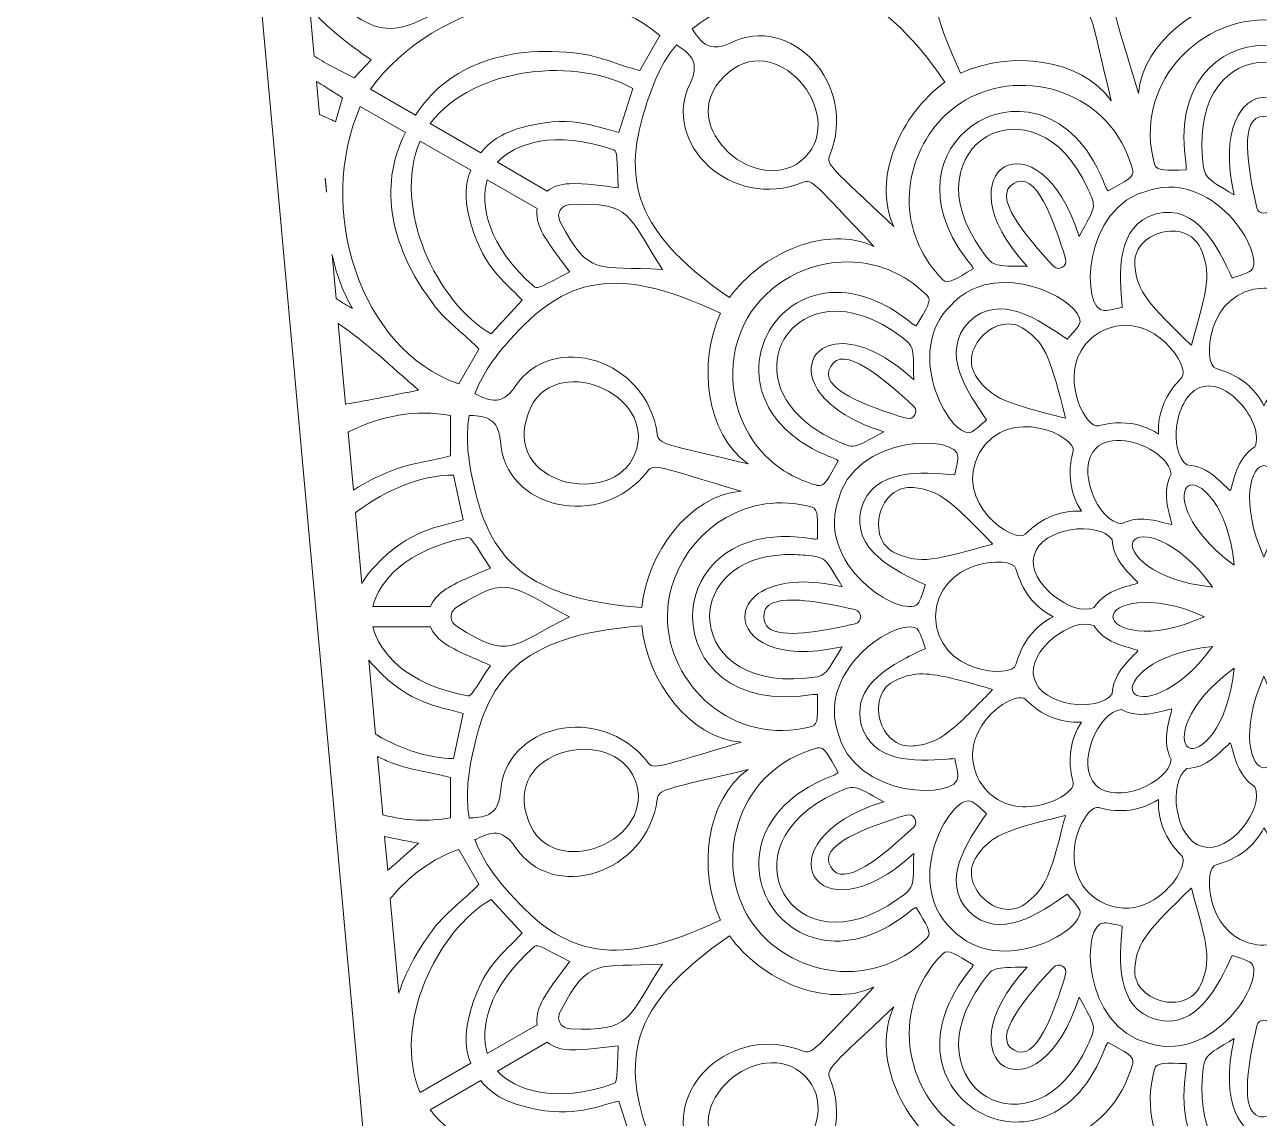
# Model space of a CAD drawing. Extents: x 80 to 1066, y -1043 to 43.
# Drawn here: x 412.4 to 575.4, y -367.2 to -222.8 of the extents above; entities that cross this region are included whole.
import ezdxf

# ---------------------------------------------------------------- set-up
doc = ezdxf.new("R2010")
doc.units = 0
doc.header["$MEASUREMENT"] = 0
doc.layers.add('Layer 1', color=7, linetype='Continuous', lineweight=0)

msp = doc.modelspace()

# ---------------------------------------------------------------- linework, layer by layer
at = {"layer": 'Layer 1'}
for points, knots in [([(705.17, -94), (705.17, -94), (698.6, -55.61), (698.6, -55.61), (698.6, -55.61), (603.03, -55.61), (603.03, -55.61), (596.76, -50.44), (595.14, -44.55), (594.72, -42.06), (594.67, -41.65), (594.62, -41.25), (594.57, -40.84), (594.45, -39.89), (594.33, -38.94), (594.33, -37.98), (594.33, -37.56), (594.35, -37.15), (594.4, -36.74), (594.96, -32.69), (596.22, -28.84), (597.99, -25.14), (599.55, -21.84), (601.16, -18.56), (602.72, -15.26), (608.87, -2.21), (610.1, 11.03), (603.85, 24.41), (600.47, 31.62), (595.06, 36.89), (587.49, 40.08), (587.51, 39.08), (588.17, 38.76), (588.57, 38.31), (598.97, 26.34), (601.59, 12.73), (597.21, -2.38), (595.37, -8.73), (592.07, -14.44), (589.59, -20.49), (586.6, -27.79), (584.9, -35.18), (587.36, -43.03), (589.03, -48.37), (591.85, -52.63), (596.1, -55.61), (596.1, -55.61), (555.87, -55.61), (555.87, -55.61), (555.64, -55.41), (555.38, -55.24), (555.08, -55.15), (554.96, -55.05), (554.87, -54.98), (554.82, -54.93), (546.99, -47.5), (545.43, -38.73), (549.36, -28.79), (550, -27.18), (550.68, -25.57), (551.43, -23.99), (554.03, -18.44), (557.1, -13.07), (558.78, -7.15), (562.74, 6.85), (561.37, 19.99), (551.99, 31.66), (548.91, 35.48), (545.01, 38.26), (539.75, 40.27), (542.69, 36.94), (545.03, 34.03), (546.87, 30.77), (554.23, 17.75), (553.35, 4.53), (547.78, -8.77), (544.98, -15.5), (541.31, -21.86), (539.74, -29.08), (537.41, -39.68), (540.88, -49.57), (549, -55.61), (549, -55.61), (447.38, -55.61), (447.38, -55.61), (447.38, -55.61), (440.15, -94), (440.15, -94), (440.15, -94), (412.4, -94), (412.4, -94), (412.4, -94), (412.4, -153.55), (412.4, -153.55), (412.4, -153.55), (437.6, -153.55), (437.6, -153.55), (437.6, -153.55), (450.18, -292.7), (450.18, -292.7), (450.18, -292.7), (456.36, -361.14), (456.36, -361.14), (456.36, -361.14), (456.37, -361.14), (456.37, -361.14), (456.37, -361.14), (467.2, -480.93), (467.2, -480.93), (467.2, -480.93), (676.93, -480.93), (676.93, -480.93), (676.93, -480.93), (687.99, -361.14), (687.99, -361.14), (687.99, -361.14), (697.17, -261.88), (697.17, -261.88), (697.17, -261.88), (699.28, -239.09), (699.28, -239.09), (699.28, -239.09), (707.17, -153.55), (707.17, -153.55), (707.17, -153.55), (733.47, -153.55), (733.47, -153.55), (733.47, -153.55), (733.47, -94), (733.47, -94), (733.47, -94), (705.17, -94), (705.17, -94)], [0, 0, 0, 0, 1, 1, 1, 2, 2, 2, 3, 3, 3, 4, 4, 4, 5, 5, 5, 6, 6, 6, 7, 7, 7, 8, 8, 8, 9, 9, 9, 10, 10, 10, 11, 11, 11, 12, 12, 12, 13, 13, 13, 14, 14, 14, 15, 15, 15, 16, 16, 16, 17, 17, 17, 18, 18, 18, 19, 19, 19, 20, 20, 20, 21, 21, 21, 22, 22, 22, 23, 23, 23, 24, 24, 24, 25, 25, 25, 26, 26, 26, 27, 27, 27, 28, 28, 28, 29, 29, 29, 30, 30, 30, 31, 31, 31, 32, 32, 32, 33, 33, 33, 34, 34, 34, 35, 35, 35, 36, 36, 36, 37, 37, 37, 38, 38, 38, 39, 39, 39, 40, 40, 40, 41, 41, 41, 42, 42, 42, 43, 43, 43, 44, 44, 44, 44]), ([(540.25, -200.74), (542.3, -198.99), (544.31, -197.65), (546.6, -196.81), (546.61, -196.89), (546.64, -196.96), (546.67, -197.02), (547.08, -197.84), (547.51, -198.73), (547.44, -199.65), (547.4, -200.06), (547.24, -200.43), (547.03, -200.77), (546.69, -201.3), (546.21, -201.73), (545.69, -202.09), (538.21, -206.99), (541.94, -219.48), (551.92, -220.9), (553.3, -221.09), (553.19, -221.74), (555.86, -232.9), (551.85, -227.23), (542.56, -226.25), (535.97, -229.23), (528.82, -214.29), (532.02, -207.81), (540.25, -200.74)], [0, 0, 0, 0, 1, 1, 1, 2, 2, 2, 3, 3, 3, 4, 4, 4, 5, 5, 5, 6, 6, 6, 7, 7, 7, 8, 8, 8, 9, 9, 9, 9]), ([(574.82, -218.82), (567.63, -219.53), (560.07, -225.04), (559.44, -231.94), (556.17, -220.95), (555.76, -220.43), (556.85, -219.57), (564.78, -213.36), (561.77, -200.68), (552.84, -200.16), (552.21, -200.13), (551.58, -199.99), (551.02, -199.7), (550.66, -199.51), (550.35, -199.28), (550.11, -198.93), (549.58, -198.17), (549.51, -197.19), (549.46, -196.28), (549.45, -196.21), (549.44, -196.13), (549.42, -196.06), (551.81, -195.64), (554.23, -195.79), (556.87, -196.29), (567.54, -198.29), (573.55, -202.3), (574.82, -218.82)], [0, 0, 0, 0, 1, 1, 1, 2, 2, 2, 3, 3, 3, 4, 4, 4, 5, 5, 5, 6, 6, 6, 7, 7, 7, 8, 8, 8, 9, 9, 9, 9]), ([(449.51, -214.76), (449.51, -214.76), (449.43, -213.86), (449.43, -213.86), (449.48, -213.87), (449.53, -213.89), (449.58, -213.9), (463.99, -217.09), (466.72, -209.18), (480.62, -217.08), (463.89, -217.37), (462.88, -232.27), (449.68, -215), (449.62, -214.92), (449.57, -214.84), (449.51, -214.76)], [0, 0, 0, 0, 1, 1, 1, 2, 2, 2, 3, 3, 3, 4, 4, 4, 5, 5, 5, 5]), ([(496.26, -224.28), (496.26, -224.28), (493.61, -228.88), (493.61, -228.88), (493.15, -228.76), (492.77, -228.67), (492.38, -228.55), (490.25, -227.92), (488.12, -227), (485.89, -226.69), (475.03, -225.22), (467.71, -228.94), (464, -234.78), (464, -234.78), (458.04, -231.34), (458.04, -231.34), (466.68, -219.53), (485.68, -215.17), (496.26, -224.28)], [0, 0, 0, 0, 1, 1, 1, 2, 2, 2, 3, 3, 3, 4, 4, 4, 5, 5, 5, 6, 6, 6, 6]), ([(507.09, -219.89), (517.32, -216.29), (524.54, -216.76), (533.9, -230.43), (528.02, -234.65), (524.23, -243.18), (527.14, -249.48), (518.81, -241.6), (518.19, -241.36), (518.7, -240.07), (522.48, -230.72), (513.52, -221.24), (505.53, -225.26), (504.97, -225.55), (504.36, -225.74), (503.72, -225.77), (503.32, -225.79), (502.92, -225.74), (502.55, -225.56), (501.71, -225.16), (501.16, -224.35), (500.66, -223.59), (500.62, -223.53), (500.57, -223.47), (500.51, -223.42), (502.38, -221.86), (504.55, -220.78), (507.09, -219.89)], [0, 0, 0, 0, 1, 1, 1, 2, 2, 2, 3, 3, 3, 4, 4, 4, 5, 5, 5, 6, 6, 6, 7, 7, 7, 8, 8, 8, 9, 9, 9, 9]), ([(450.61, -226.98), (450.61, -226.98), (450.04, -220.69), (450.04, -220.69), (450.1, -220.76), (450.16, -220.82), (450.22, -220.88), (452.33, -223.15), (454.93, -225.32), (458.15, -227.48), (458.15, -227.48), (455.89, -229.87), (455.89, -229.87), (454.01, -228.93), (452.3, -228.01), (450.78, -227.08), (450.72, -227.04), (450.67, -227.01), (450.61, -226.98)], [0, 0, 0, 0, 1, 1, 1, 2, 2, 2, 3, 3, 3, 4, 4, 4, 5, 5, 5, 6, 6, 6, 6]), ([(515.4, -240.37), (509.59, -246.15), (497.89, -236.34), (504.73, -229.7), (511.37, -222.85), (521.18, -234.56), (515.4, -240.37)], [0, 0, 0, 0, 1, 1, 1, 2, 2, 2, 2]), ([(590.5, -241.26), (590.24, -242.23), (588.93, -242.04), (586.3, -242.01), (586.29, -241.98), (586.29, -241.93), (586.29, -241.9), (586.28, -241.68), (586.28, -241.52), (586.3, -241.38), (588.07, -230.83), (582.05, -225.55), (576.02, -225.55), (570, -225.55), (563.98, -230.83), (565.75, -241.38), (565.77, -241.52), (565.76, -241.68), (565.75, -241.9), (565.75, -241.9), (565.75, -242.01), (565.75, -242.01), (563.11, -242.04), (561.8, -242.23), (561.55, -241.26), (558.76, -230.81), (567.2, -222.2), (576.02, -222.22), (584.84, -222.2), (593.29, -230.81), (590.5, -241.26)], [0, 0, 0, 0, 1, 1, 1, 2, 2, 2, 3, 3, 3, 4, 4, 4, 5, 5, 5, 6, 6, 6, 7, 7, 7, 8, 8, 8, 9, 9, 9, 10, 10, 10, 10]), ([(500.6, -227.52), (500.78, -227.89), (500.82, -228.29), (500.8, -228.7), (500.78, -229.32), (500.58, -229.94), (500.3, -230.5), (496.27, -238.49), (505.75, -247.45), (515.1, -243.67), (516.38, -243.15), (516.62, -243.77), (524.52, -252.11), (518.22, -249.2), (509.67, -252.99), (505.46, -258.87), (491.8, -249.51), (491.32, -242.29), (494.92, -232.05), (495.81, -229.52), (496.89, -227.35), (498.46, -225.48), (498.51, -225.54), (498.56, -225.58), (498.62, -225.63), (499.38, -226.12), (500.19, -226.68), (500.6, -227.52)], [0, 0, 0, 0, 1, 1, 1, 2, 2, 2, 3, 3, 3, 4, 4, 4, 5, 5, 5, 6, 6, 6, 7, 7, 7, 8, 8, 8, 9, 9, 9, 9]), ([(490.86, -237.06), (487.41, -236.25), (484.26, -234.59), (477.72, -236.52), (475.43, -237.2), (473.75, -238.26), (472.62, -239.76), (472.62, -239.76), (465.94, -235.9), (465.94, -235.9), (471.72, -228.2), (485.55, -227.15), (492.69, -231.28), (492.69, -231.28), (490.86, -237.06), (490.86, -237.06)], [0, 0, 0, 0, 1, 1, 1, 2, 2, 2, 3, 3, 3, 4, 4, 4, 5, 5, 5, 5]), ([(576.02, -232.44), (573.07, -232.44), (570.12, -236.73), (572.07, -245.3), (568.08, -242.93), (568.17, -243.12), (567.92, -240.44), (567.07, -232.01), (571.54, -227.8), (576.02, -227.8), (580.5, -227.8), (584.97, -232.01), (584.13, -240.44), (583.87, -243.12), (583.97, -242.93), (579.98, -245.3), (581.93, -236.73), (578.97, -232.44), (576.02, -232.44)], [0, 0, 0, 0, 1, 1, 1, 2, 2, 2, 3, 3, 3, 4, 4, 4, 5, 5, 5, 6, 6, 6, 6]), ([(536.64, -232.78), (544.27, -228.35), (555.88, -231.57), (558.69, -242.03), (558.96, -242.99), (557.73, -243.48), (555.43, -244.78), (555.41, -244.75), (555.38, -244.72), (555.37, -244.68), (555.25, -244.5), (555.17, -244.36), (555.11, -244.23), (551.37, -234.21), (543.52, -232.65), (538.3, -235.65), (533.56, -238.4), (530.99, -244.92), (535.7, -252.3), (536.17, -253.03), (536.71, -253.76), (537.32, -254.51), (537.41, -254.61), (537.48, -254.75), (537.59, -254.95), (537.6, -254.98), (537.63, -255.02), (537.64, -255.05), (535.36, -256.39), (534.33, -257.21), (533.62, -256.5), (532.25, -255.12), (531.22, -253.62), (530.5, -252.05), (527.2, -244.88), (530.37, -236.38), (536.64, -232.78)], [0, 0, 0, 0, 1, 1, 1, 2, 2, 2, 3, 3, 3, 4, 4, 4, 5, 5, 5, 6, 6, 6, 7, 7, 7, 8, 8, 8, 9, 9, 9, 10, 10, 10, 11, 11, 11, 12, 12, 12, 12]), ([(451.3, -234.68), (451.3, -234.68), (450.92, -230.35), (450.92, -230.35), (450.98, -230.39), (451.03, -230.42), (451.08, -230.45), (452.14, -231.08), (453.23, -231.76), (454.37, -232.51), (454.37, -232.51), (453.43, -235.66), (453.43, -235.66), (452.76, -235.34), (452.11, -235.03), (451.47, -234.75), (451.41, -234.73), (451.36, -234.7), (451.3, -234.68)], [0, 0, 0, 0, 1, 1, 1, 2, 2, 2, 3, 3, 3, 4, 4, 4, 5, 5, 5, 6, 6, 6, 6]), ([(462.67, -237.09), (459.46, -243.21), (459.91, -251.42), (466.61, -260.08), (467.99, -261.86), (469.86, -263.24), (471.47, -264.78), (471.76, -265.06), (472.04, -265.34), (472.37, -265.67), (472.37, -265.67), (469.71, -270.27), (469.71, -270.27), (456.53, -265.67), (450.8, -247.02), (456.71, -233.64), (456.71, -233.64), (462.67, -237.09), (462.67, -237.09)], [0, 0, 0, 0, 1, 1, 1, 2, 2, 2, 3, 3, 3, 4, 4, 4, 5, 5, 5, 6, 6, 6, 6]), ([(551.6, -250.78), (549, -242.39), (544.31, -240.15), (541.75, -241.62), (539.19, -243.1), (538.78, -248.29), (544.75, -254.74), (544.41, -254.74), (544.1, -254.73), (543.81, -254.73), (542.09, -254.71), (541.18, -254.69), (540.56, -254.47), (539.93, -254.24), (539.59, -253.81), (538.98, -252.98), (538.98, -252.98), (538.98, -252.97), (538.98, -252.97), (538.9, -252.86), (538.82, -252.73), (538.72, -252.6), (533.78, -245.73), (535.55, -239.85), (539.43, -237.6), (543.31, -235.37), (549.29, -236.78), (552.77, -244.5), (553.88, -246.94), (553.87, -246.75), (551.6, -250.78)], [0, 0, 0, 0, 1, 1, 1, 2, 2, 2, 3, 3, 3, 4, 4, 4, 5, 5, 5, 6, 6, 6, 7, 7, 7, 8, 8, 8, 9, 9, 9, 10, 10, 10, 10]), ([(576.02, -247.74), (575.61, -247.74), (575.2, -247.5), (575.09, -247), (573.88, -241.8), (572.62, -234.77), (576.02, -234.97), (579.43, -234.77), (578.17, -241.8), (576.96, -247), (576.84, -247.5), (576.43, -247.74), (576.02, -247.74)], [0, 0, 0, 0, 1, 1, 1, 2, 2, 2, 3, 3, 3, 4, 4, 4, 4]), ([(474.8, -241.01), (477.13, -238.55), (482.34, -236.62), (490.2, -239.37), (490.61, -239.54), (490.6, -240.44), (490.77, -244.37), (488.65, -244.14), (486.48, -243.75), (484.34, -243.83), (483.11, -243.88), (482.11, -244.24), (481.38, -244.81), (481.38, -244.81), (474.8, -241.01), (474.8, -241.01)], [0, 0, 0, 0, 1, 1, 1, 2, 2, 2, 3, 3, 3, 4, 4, 4, 5, 5, 5, 5]), ([(471.29, -242.06), (470.56, -243.79), (470.47, -245.78), (471.04, -248.09), (472.63, -254.72), (475.64, -256.63), (478.07, -259.2), (478.07, -259.2), (473.99, -263.67), (473.99, -263.67), (466.84, -259.56), (460.83, -247.06), (464.6, -238.2), (464.6, -238.2), (471.29, -242.06), (471.29, -242.06)], [0, 0, 0, 0, 1, 1, 1, 2, 2, 2, 3, 3, 3, 4, 4, 4, 5, 5, 5, 5]), ([(549.4, -254.87), (549.05, -255.09), (548.56, -255.07), (548.22, -254.7), (544.57, -250.8), (539.96, -245.34), (543.01, -243.81), (545.86, -241.93), (548.28, -248.66), (549.83, -253.77), (549.98, -254.25), (549.75, -254.67), (549.4, -254.87)], [0, 0, 0, 0, 1, 1, 1, 2, 2, 2, 3, 3, 3, 4, 4, 4, 4]), ([(574.1, -255.44), (573.41, -255.79), (572.63, -256.01), (571.82, -256.28), (569.95, -252.29), (567.2, -246.44), (561.77, -247.81), (556.39, -249.34), (556.93, -255.78), (557.3, -260.17), (556.47, -260.34), (555.68, -260.54), (554.9, -260.58), (551.94, -260.73), (551.76, -246.84), (560.93, -244.67), (569.96, -241.96), (576.75, -254.09), (574.1, -255.44)], [0, 0, 0, 0, 1, 1, 1, 2, 2, 2, 3, 3, 3, 4, 4, 4, 5, 5, 5, 6, 6, 6, 6]), ([(452.07, -243.1), (452.15, -243.69), (452.2, -244.31), (452.24, -244.95), (452.24, -244.95), (452.07, -243.1), (452.07, -243.1)], [0, 0, 0, 0, 1, 1, 1, 2, 2, 2, 2]), ([(480.05, -247.12), (479.92, -248.04), (480.11, -249.08), (480.68, -250.17), (481.67, -252.07), (483.1, -253.74), (484.36, -255.48), (480.86, -257.28), (480.1, -257.74), (479.75, -257.48), (473.43, -252.05), (472.5, -246.56), (473.46, -243.31), (473.46, -243.31), (480.05, -247.12), (480.05, -247.12)], [0, 0, 0, 0, 1, 1, 1, 2, 2, 2, 3, 3, 3, 4, 4, 4, 5, 5, 5, 5]), ([(496.61, -255.14), (487.99, -254.66), (486.92, -256.2), (483.11, -248.86), (482.82, -248.3), (482.84, -247.75), (483.08, -247.33), (483.33, -246.91), (483.79, -246.62), (484.41, -246.59), (492.68, -246.23), (491.88, -247.92), (496.61, -255.14)], [0, 0, 0, 0, 1, 1, 1, 2, 2, 2, 3, 3, 3, 4, 4, 4, 4]), ([(562.44, -250.29), (564.52, -249.73), (566.7, -250.32), (567.63, -252.34), (569.12, -255.58), (568.57, -257.63), (566.43, -265.16), (566.43, -265.15), (566.42, -265.15), (566.42, -265.14), (566.41, -265.15), (566.41, -265.16), (566.41, -265.16), (560.8, -259.71), (559.29, -258.21), (558.96, -254.66), (558.77, -252.45), (560.35, -250.85), (562.44, -250.29)], [0, 0, 0, 0, 1, 1, 1, 2, 2, 2, 3, 3, 3, 4, 4, 4, 5, 5, 5, 6, 6, 6, 6]), ([(453.5, -258.97), (453.5, -258.97), (452.98, -253.17), (452.98, -253.17), (453.06, -253.54), (453.14, -253.91), (453.24, -254.29), (453.71, -256.17), (454.47, -258.17), (455.66, -260.31), (454.94, -259.9), (454.28, -259.49), (453.67, -259.08), (453.61, -259.04), (453.56, -259.01), (453.5, -258.97)], [0, 0, 0, 0, 1, 1, 1, 2, 2, 2, 3, 3, 3, 4, 4, 4, 5, 5, 5, 5]), ([(477.11, -270.65), (476.77, -271.19), (476.33, -271.66), (475.8, -272), (475.46, -272.21), (475.09, -272.37), (474.68, -272.4), (473.75, -272.48), (472.86, -272.05), (472.06, -271.65), (471.99, -271.61), (471.92, -271.59), (471.85, -271.57), (472.69, -269.28), (474.02, -267.27), (475.77, -265.22), (482.84, -256.99), (489.33, -253.79), (504.26, -260.94), (501.28, -267.53), (502.27, -276.83), (507.93, -280.83), (496.78, -278.16), (496.12, -278.26), (495.92, -276.89), (494.51, -266.91), (482.02, -263.18), (477.11, -270.65)], [0, 0, 0, 0, 1, 1, 1, 2, 2, 2, 3, 3, 3, 4, 4, 4, 5, 5, 5, 6, 6, 6, 7, 7, 7, 8, 8, 8, 9, 9, 9, 9]), ([(507.8, -261.61), (510.46, -256.99), (515.77, -254.06), (521.25, -254.15), (524.31, -254.2), (527.42, -255.2), (530.16, -257.36), (530.63, -257.74), (531.08, -258.15), (531.54, -258.59), (532.24, -259.3), (531.43, -260.34), (530.08, -262.61), (530.05, -262.59), (530.02, -262.57), (529.98, -262.56), (529.78, -262.45), (529.64, -262.37), (529.53, -262.29), (527.95, -260.98), (526.39, -260.02), (524.88, -259.36), (520.5, -257.43), (516.57, -258.02), (513.74, -259.96), (512.48, -260.83), (511.44, -261.96), (510.69, -263.27), (509.76, -264.88), (509.26, -266.73), (509.32, -268.65), (509.37, -270.46), (509.92, -272.33), (511.06, -274.07), (512.2, -275.82), (513.93, -277.44), (516.35, -278.77), (517.23, -279.25), (518.2, -279.69), (519.26, -280.09), (519.39, -280.13), (519.52, -280.22), (519.71, -280.34), (519.75, -280.36), (519.78, -280.37), (519.81, -280.4), (518.52, -282.7), (518.03, -283.92), (517.05, -283.66), (517.03, -283.65), (517, -283.65), (516.97, -283.64), (513.27, -282.62), (510.49, -280.51), (508.63, -277.85), (508.63, -277.85), (508.63, -277.85), (508.63, -277.85), (505.28, -273.05), (504.96, -266.51), (507.8, -261.61)], [0, 0, 0, 0, 1, 1, 1, 2, 2, 2, 3, 3, 3, 4, 4, 4, 5, 5, 5, 6, 6, 6, 7, 7, 7, 8, 8, 8, 9, 9, 9, 10, 10, 10, 11, 11, 11, 12, 12, 12, 13, 13, 13, 14, 14, 14, 15, 15, 15, 16, 16, 16, 17, 17, 17, 18, 18, 18, 19, 19, 19, 20, 20, 20, 20]), ([(551.58, -262.5), (551.18, -263.13), (550.64, -263.68), (550.09, -264.29), (550.07, -264.32), (550.05, -264.35), (550.03, -264.37), (546.42, -261.85), (541.11, -258.16), (537.09, -262.06), (533.19, -266.08), (536.88, -271.38), (539.39, -275), (538.76, -275.56), (538.18, -276.13), (537.53, -276.55), (535.04, -278.17), (527.94, -266.22), (534.79, -259.76), (535.72, -258.77), (536.76, -258.07), (537.87, -257.61), (544.41, -254.85), (552.97, -260.37), (551.58, -262.5)], [0, 0, 0, 0, 1, 1, 1, 2, 2, 2, 3, 3, 3, 4, 4, 4, 5, 5, 5, 6, 6, 6, 7, 7, 7, 8, 8, 8, 8]), ([(582.35, -268.24), (579.39, -269.04), (577.31, -270.65), (576.02, -273.14), (575.49, -272.11), (574.82, -271.23), (574, -270.49), (572.92, -269.52), (571.58, -268.79), (569.98, -268.33), (569.89, -268.3), (569.79, -268.27), (569.7, -268.24), (567.8, -267.73), (568.47, -257.78), (576.02, -257.63), (576.17, -257.63), (576.33, -257.64), (576.48, -257.65), (578.66, -257.82), (580.23, -258.82), (581.3, -260.15), (583.74, -263.18), (583.65, -267.89), (582.35, -268.24)], [0, 0, 0, 0, 1, 1, 1, 2, 2, 2, 3, 3, 3, 4, 4, 4, 5, 5, 5, 6, 6, 6, 7, 7, 7, 8, 8, 8, 8]), ([(519.41, -265.01), (518.12, -265.21), (517.16, -265.83), (516.65, -266.72), (516, -267.84), (516.08, -269.4), (517.09, -271), (518.36, -273.01), (521.13, -275.12), (525.81, -276.57), (521.77, -278.85), (521.98, -278.85), (519.52, -277.74), (518.33, -277.2), (517.27, -276.59), (516.37, -275.95), (511.46, -272.44), (510.75, -267.67), (512.64, -264.4), (514.29, -261.53), (517.95, -259.81), (522.54, -261.12), (524.14, -261.58), (525.85, -262.41), (527.64, -263.69), (529.83, -265.26), (529.72, -265.08), (529.77, -269.72), (525.55, -265.81), (521.87, -264.64), (519.41, -265.01)], [0, 0, 0, 0, 1, 1, 1, 2, 2, 2, 3, 3, 3, 4, 4, 4, 5, 5, 5, 6, 6, 6, 7, 7, 7, 8, 8, 8, 9, 9, 9, 10, 10, 10, 10]), ([(565.13, -269.46), (564.11, -270.49), (563.35, -271.57), (562.85, -272.71), (562.85, -272.71), (562.85, -272.71), (562.85, -272.72), (562.28, -274.01), (562.03, -275.39), (562.1, -276.88), (561.38, -276.42), (560.64, -276.07), (559.88, -275.82), (558.12, -275.26), (556.23, -275.25), (554.17, -275.8), (552.6, -276.2), (549.34, -270.19), (551.87, -265.88), (552.41, -264.96), (553.21, -264.12), (554.34, -263.44), (554.69, -263.24), (555.03, -263.09), (555.38, -262.96), (561.53, -260.65), (566.44, -268.14), (565.13, -269.46)], [0, 0, 0, 0, 1, 1, 1, 2, 2, 2, 3, 3, 3, 4, 4, 4, 5, 5, 5, 6, 6, 6, 7, 7, 7, 8, 8, 8, 9, 9, 9, 9]), ([(454.77, -272.93), (454.77, -272.93), (453.8, -262.29), (453.8, -262.29), (453.86, -262.32), (453.91, -262.36), (453.97, -262.4), (457.34, -264.7), (460.69, -267.87), (464.41, -271.09), (461.07, -271.72), (457.9, -272.43), (454.92, -272.91), (454.87, -272.92), (454.82, -272.93), (454.77, -272.93)], [0, 0, 0, 0, 1, 1, 1, 2, 2, 2, 3, 3, 3, 4, 4, 4, 5, 5, 5, 5]), ([(549.78, -274.77), (542.2, -272.85), (540.14, -272.3), (538.09, -269.4), (536.81, -267.59), (537.38, -265.4), (538.9, -263.87), (540.43, -262.35), (542.61, -261.77), (544.43, -263.06), (547.34, -265.11), (547.88, -267.16), (549.8, -274.75), (549.8, -274.75), (549.78, -274.75), (549.78, -274.75), (549.78, -274.75), (549.78, -274.76), (549.78, -274.77)], [0, 0, 0, 0, 1, 1, 1, 2, 2, 2, 3, 3, 3, 4, 4, 4, 5, 5, 5, 6, 6, 6, 6]), ([(493.21, -278.8), (491.07, -286.71), (476.03, -284.07), (478.64, -274.9), (480.97, -265.65), (495.31, -270.88), (493.21, -278.8)], [0, 0, 0, 0, 1, 1, 1, 2, 2, 2, 2]), ([(529.91, -274.36), (529.7, -274.72), (529.29, -274.95), (528.8, -274.8), (523.69, -273.25), (516.97, -270.83), (518.84, -267.98), (520.38, -264.93), (525.83, -269.54), (529.73, -273.19), (530.1, -273.53), (530.11, -274.01), (529.91, -274.36)], [0, 0, 0, 0, 1, 1, 1, 2, 2, 2, 3, 3, 3, 4, 4, 4, 4]), ([(571.6, -284.32), (571.57, -284.3), (571.56, -284.28), (571.54, -284.27), (571.54, -284.29), (571.52, -284.31), (571.52, -284.33), (570.86, -283.73), (570.22, -283.05), (569.49, -282.46), (568.5, -281.66), (567.37, -281.02), (565.85, -280.96), (564.62, -280.09), (564.19, -277.85), (564.51, -275.67), (564.85, -273.37), (566, -271.13), (567.89, -270.64), (568.24, -270.55), (568.59, -270.52), (568.95, -270.54), (570.32, -270.63), (571.73, -271.52), (572.84, -272.74), (574.5, -274.54), (575.52, -277.03), (574.82, -278.56), (572.6, -279.97), (572.23, -282.27), (571.6, -284.32)], [0, 0, 0, 0, 1, 1, 1, 2, 2, 2, 3, 3, 3, 4, 4, 4, 5, 5, 5, 6, 6, 6, 7, 7, 7, 8, 8, 8, 9, 9, 9, 10, 10, 10, 10]), ([(455.79, -284.27), (455.79, -284.27), (455.1, -276.64), (455.1, -276.64), (455.15, -276.61), (455.2, -276.58), (455.25, -276.55), (459.44, -274.46), (464.05, -273.58), (468.6, -274.44), (468.6, -274.44), (468.6, -279.75), (468.6, -279.75), (468.14, -279.88), (467.76, -279.98), (467.37, -280.07), (465.21, -280.6), (462.89, -280.86), (460.81, -281.72), (459.02, -282.46), (457.39, -283.28), (455.93, -284.18), (455.88, -284.21), (455.84, -284.24), (455.79, -284.27)], [0, 0, 0, 0, 1, 1, 1, 2, 2, 2, 3, 3, 3, 4, 4, 4, 5, 5, 5, 6, 6, 6, 7, 7, 7, 8, 8, 8, 8]), ([(550.82, -279.14), (550.04, -282.1), (550.4, -284.7), (551.91, -287.07), (549.1, -286.95), (546.67, -287.94), (544.5, -290.09), (543.1, -291.48), (534.83, -285.93), (538.47, -279.31), (542.38, -272.85), (551.32, -277.23), (550.82, -279.14)], [0, 0, 0, 0, 1, 1, 1, 2, 2, 2, 3, 3, 3, 4, 4, 4, 4]), ([(471.09, -274.39), (471.17, -274.4), (471.24, -274.42), (471.31, -274.42), (472.21, -274.47), (473.2, -274.55), (473.96, -275.08), (474.31, -275.31), (474.54, -275.63), (474.73, -275.99), (475.02, -276.55), (475.16, -277.18), (475.2, -277.81), (475.71, -286.73), (488.39, -289.76), (494.61, -281.81), (495.45, -280.72), (495.98, -281.14), (506.97, -284.41), (500.07, -285.05), (494.56, -292.6), (493.86, -299.79), (477.34, -298.52), (473.32, -292.51), (471.32, -281.84), (470.82, -279.2), (470.68, -276.78), (471.09, -274.39)], [0, 0, 0, 0, 1, 1, 1, 2, 2, 2, 3, 3, 3, 4, 4, 4, 5, 5, 5, 6, 6, 6, 7, 7, 7, 8, 8, 8, 9, 9, 9, 9]), ([(519.69, -285.9), (521.87, -276.73), (535.76, -276.91), (535.61, -279.88), (535.57, -280.65), (535.37, -281.43), (535.2, -282.27), (530.81, -281.89), (524.37, -281.35), (522.85, -286.74), (521.47, -292.17), (527.32, -294.92), (531.31, -296.8), (531.04, -297.6), (530.82, -298.38), (530.47, -299.08), (529.12, -301.72), (517, -294.93), (519.69, -285.9)], [0, 0, 0, 0, 1, 1, 1, 2, 2, 2, 3, 3, 3, 4, 4, 4, 5, 5, 5, 6, 6, 6, 6]), ([(563.8, -288.82), (561.7, -288.35), (559.53, -287.52), (557.2, -288.73), (554.1, -288.45), (551.1, -281.43), (553.81, -278.77), (555.64, -276.91), (559.57, -277.76), (561.91, -279.5), (562.95, -280.26), (563.67, -281.21), (563.76, -282.16), (563.64, -282.4), (563.53, -282.63), (563.45, -282.86), (562.71, -284.94), (563.42, -286.89), (563.85, -288.76), (563.83, -288.76), (563.8, -288.76), (563.78, -288.75), (563.78, -288.77), (563.79, -288.79), (563.8, -288.82)], [0, 0, 0, 0, 1, 1, 1, 2, 2, 2, 3, 3, 3, 4, 4, 4, 5, 5, 5, 6, 6, 6, 7, 7, 7, 8, 8, 8, 8]), ([(576.02, -293.14), (572.71, -285.76), (574.4, -281.04), (576.02, -281.05), (577.64, -281.04), (579.34, -285.76), (576.02, -293.14)], [0, 0, 0, 0, 1, 1, 1, 2, 2, 2, 2]), ([(456.91, -296.61), (456.91, -296.61), (456.06, -287.27), (456.06, -287.27), (456.11, -287.24), (456.15, -287.19), (456.2, -287.16), (460.18, -284.14), (464.97, -282.28), (469, -282.29), (469, -282.29), (470.3, -288.2), (470.3, -288.2), (466.91, -289.22), (463.35, -289.36), (458.65, -294.31), (458, -294.99), (457.46, -295.69), (457.04, -296.38), (456.99, -296.46), (456.95, -296.54), (456.91, -296.61)], [0, 0, 0, 0, 1, 1, 1, 2, 2, 2, 3, 3, 3, 4, 4, 4, 5, 5, 5, 6, 6, 6, 7, 7, 7, 7]), ([(568.5, -291.02), (565.24, -287.45), (564.96, -284.35), (566.05, -283.72), (566.72, -283.33), (567.92, -283.86), (569.1, -285.37), (570.41, -287.05), (571.67, -289.95), (572.09, -294.19), (570.62, -293.13), (569.43, -292.06), (568.5, -291.02)], [0, 0, 0, 0, 1, 1, 1, 2, 2, 2, 3, 3, 3, 4, 4, 4, 4]), ([(540.19, -291.38), (540.18, -291.38), (540.18, -291.39), (540.17, -291.39), (540.18, -291.39), (540.18, -291.39), (540.19, -291.4), (532.66, -293.53), (530.61, -294.09), (527.37, -292.6), (525.36, -291.66), (524.77, -289.49), (525.32, -287.41), (525.88, -285.33), (527.48, -283.73), (529.7, -283.94), (533.24, -284.26), (534.74, -285.77), (540.19, -291.38)], [0, 0, 0, 0, 1, 1, 1, 2, 2, 2, 3, 3, 3, 4, 4, 4, 5, 5, 5, 6, 6, 6, 6]), ([(510.22, -286.11), (512.13, -285.84), (514.17, -285.95), (516.3, -286.52), (517.26, -286.77), (517.07, -288.08), (517.05, -290.72), (517, -290.72), (516.97, -290.72), (516.93, -290.73), (516.71, -290.74), (516.55, -290.74), (516.41, -290.71), (514.72, -290.43), (513.16, -290.35), (511.74, -290.43), (504.3, -290.88), (500.58, -295.94), (500.58, -300.99), (500.58, -307.01), (505.86, -313.04), (516.41, -311.27), (516.55, -311.24), (516.71, -311.25), (516.93, -311.26), (516.97, -311.26), (517, -311.26), (517.05, -311.26), (517.07, -313.9), (517.26, -315.21), (516.3, -315.47), (505.84, -318.26), (497.24, -309.81), (497.25, -300.99), (497.24, -293.96), (502.71, -287.17), (510.22, -286.11)], [0, 0, 0, 0, 1, 1, 1, 2, 2, 2, 3, 3, 3, 4, 4, 4, 5, 5, 5, 6, 6, 6, 7, 7, 7, 8, 8, 8, 9, 9, 9, 10, 10, 10, 11, 11, 11, 12, 12, 12, 12]), ([(559.35, -296.56), (557.3, -297.2), (555, -297.57), (553.58, -299.78), (550.77, -301.09), (544.65, -296.51), (545.67, -292.86), (546.61, -289.19), (554.2, -288.28), (555.98, -290.82), (556.1, -293.45), (557.91, -294.91), (559.36, -296.49), (559.34, -296.5), (559.32, -296.5), (559.3, -296.51), (559.31, -296.53), (559.33, -296.55), (559.35, -296.56)], [0, 0, 0, 0, 1, 1, 1, 2, 2, 2, 3, 3, 3, 4, 4, 4, 5, 5, 5, 6, 6, 6, 6]), ([(558.75, -291.02), (559.55, -289.61), (564.48, -290.5), (569.22, -297.07), (561.17, -296.25), (557.93, -292.42), (558.75, -291.02)], [0, 0, 0, 0, 1, 1, 1, 2, 2, 2, 2]), ([(470.89, -290.54), (471.33, -290.48), (471.77, -291.26), (473.88, -294.58), (471.93, -295.45), (469.85, -296.18), (468.05, -297.33), (467, -297.99), (466.32, -298.8), (465.97, -299.66), (465.97, -299.66), (458.37, -299.66), (458.37, -299.66), (459.15, -296.36), (462.7, -292.09), (470.89, -290.54)], [0, 0, 0, 0, 1, 1, 1, 2, 2, 2, 3, 3, 3, 4, 4, 4, 5, 5, 5, 5]), ([(520.33, -297.04), (518.14, -296.54), (516.22, -296.36), (514.59, -296.42), (509.84, -296.59), (507.47, -298.8), (507.47, -300.99), (507.47, -303.92), (511.67, -306.84), (520.07, -305), (520.07, -305), (520.08, -305), (520.08, -305), (520.08, -305), (520.33, -304.95), (520.33, -304.95), (520.28, -305.02), (520.24, -305.09), (520.19, -305.17), (517.97, -308.93), (518.1, -308.85), (515.47, -309.1), (507.04, -309.94), (502.83, -305.46), (502.83, -300.99), (502.83, -297.02), (506.14, -293.06), (512.76, -292.8), (513.61, -292.76), (514.51, -292.79), (515.47, -292.88), (518.15, -293.15), (517.97, -293.04), (520.33, -297.04)], [0, 0, 0, 0, 1, 1, 1, 2, 2, 2, 3, 3, 3, 4, 4, 4, 5, 5, 5, 6, 6, 6, 7, 7, 7, 8, 8, 8, 9, 9, 9, 10, 10, 10, 11, 11, 11, 11]), ([(543.27, -294.66), (544.07, -297.62), (545.69, -299.7), (548.18, -300.99), (545.69, -302.28), (544.07, -304.36), (543.27, -307.31), (542.76, -309.22), (532.81, -308.55), (532.66, -300.99), (532.81, -293.44), (542.76, -292.77), (543.27, -294.66)], [0, 0, 0, 0, 1, 1, 1, 2, 2, 2, 3, 3, 3, 4, 4, 4, 4]), ([(484.33, -300.99), (476.62, -304.88), (476.47, -306.75), (469.49, -302.3), (468.96, -301.96), (468.7, -301.48), (468.7, -300.99), (468.7, -300.51), (468.96, -300.02), (469.49, -299.69), (476.47, -295.23), (476.62, -297.1), (484.33, -300.99)], [0, 0, 0, 0, 1, 1, 1, 2, 2, 2, 3, 3, 3, 4, 4, 4, 4]), ([(568.16, -300.99), (560.78, -304.31), (556.07, -302.62), (556.08, -300.99), (556.07, -299.37), (560.78, -297.67), (568.16, -300.99)], [0, 0, 0, 0, 1, 1, 1, 2, 2, 2, 2]), ([(522.77, -300.99), (522.77, -301.4), (522.52, -301.81), (522.03, -301.92), (520.89, -302.19), (519.65, -302.46), (518.43, -302.68), (514.08, -303.46), (509.85, -303.65), (510, -300.99), (509.87, -298.83), (512.66, -298.55), (516.03, -298.94), (517.98, -299.16), (520.13, -299.62), (522.03, -300.06), (522.52, -300.18), (522.77, -300.58), (522.77, -300.99)], [0, 0, 0, 0, 1, 1, 1, 2, 2, 2, 3, 3, 3, 4, 4, 4, 5, 5, 5, 6, 6, 6, 6]), ([(553.58, -302.19), (555, -304.41), (557.3, -304.78), (559.35, -305.42), (559.33, -305.44), (559.31, -305.46), (559.3, -305.47), (559.32, -305.48), (559.34, -305.49), (559.36, -305.49), (557.91, -307.07), (556.1, -308.54), (555.98, -311.17), (554.2, -313.7), (546.61, -312.8), (545.67, -309.12), (544.65, -305.47), (550.77, -300.89), (553.58, -302.19)], [0, 0, 0, 0, 1, 1, 1, 2, 2, 2, 3, 3, 3, 4, 4, 4, 5, 5, 5, 6, 6, 6, 6]), ([(465.97, -302.33), (466.32, -303.18), (467, -303.99), (468.05, -304.65), (469.85, -305.79), (471.93, -306.53), (473.88, -307.41), (471.77, -310.72), (471.33, -311.5), (470.89, -311.45), (462.7, -309.9), (459.15, -305.63), (458.37, -302.33), (458.37, -302.33), (465.97, -302.33), (465.97, -302.33)], [0, 0, 0, 0, 1, 1, 1, 2, 2, 2, 3, 3, 3, 4, 4, 4, 5, 5, 5, 5]), ([(471.32, -320.14), (473.32, -309.47), (477.34, -303.46), (493.86, -302.19), (494.56, -309.39), (500.07, -316.94), (506.97, -317.57), (495.98, -320.84), (495.45, -321.26), (494.61, -320.16), (488.39, -312.23), (475.71, -315.25), (475.2, -324.17), (475.16, -324.8), (475.02, -325.43), (474.73, -325.99), (474.54, -326.35), (474.31, -326.67), (473.96, -326.9), (473.2, -327.43), (472.21, -327.5), (471.31, -327.55), (471.24, -327.56), (471.17, -327.58), (471.09, -327.6), (470.68, -325.2), (470.82, -322.79), (471.32, -320.14)], [0, 0, 0, 0, 1, 1, 1, 2, 2, 2, 3, 3, 3, 4, 4, 4, 5, 5, 5, 6, 6, 6, 7, 7, 7, 8, 8, 8, 9, 9, 9, 9]), ([(519.69, -316.08), (518.66, -312.62), (519.8, -309.5), (521.68, -307.1), (522.94, -305.48), (524.55, -304.2), (526.04, -303.38), (528.12, -302.22), (529.99, -301.96), (530.47, -302.91), (530.82, -303.6), (531.04, -304.38), (531.31, -305.19), (530.42, -305.6), (529.43, -306.07), (528.45, -306.6), (526.8, -307.5), (525.16, -308.58), (524.04, -309.94), (522.89, -311.37), (522.3, -313.09), (522.85, -315.24), (524.25, -320.22), (529.88, -320.14), (534.19, -319.79), (534.53, -319.77), (534.87, -319.74), (535.2, -319.71), (535.27, -320.09), (535.35, -320.45), (535.43, -320.81), (535.52, -321.25), (535.59, -321.68), (535.61, -322.11), (535.76, -325.08), (521.87, -325.25), (519.69, -316.08)], [0, 0, 0, 0, 1, 1, 1, 2, 2, 2, 3, 3, 3, 4, 4, 4, 5, 5, 5, 6, 6, 6, 7, 7, 7, 8, 8, 8, 9, 9, 9, 10, 10, 10, 11, 11, 11, 12, 12, 12, 12]), ([(558.75, -310.96), (557.93, -309.56), (561.17, -305.74), (569.22, -304.92), (564.48, -311.48), (559.55, -312.37), (558.75, -310.96)], [0, 0, 0, 0, 1, 1, 1, 2, 2, 2, 2]), ([(458.7, -316.5), (458.7, -316.5), (457.82, -306.71), (457.82, -306.71), (457.88, -306.78), (457.93, -306.85), (457.99, -306.93), (458.2, -307.18), (458.42, -307.43), (458.65, -307.67), (463.35, -312.61), (466.91, -312.76), (470.3, -313.78), (470.3, -313.78), (469, -319.7), (469, -319.7), (465.84, -319.7), (462.21, -318.56), (458.87, -316.6), (458.81, -316.57), (458.76, -316.54), (458.7, -316.5)], [0, 0, 0, 0, 1, 1, 1, 2, 2, 2, 3, 3, 3, 4, 4, 4, 5, 5, 5, 6, 6, 6, 7, 7, 7, 7]), ([(572.09, -307.79), (571.27, -315.85), (567.46, -319.08), (566.05, -318.26), (564.64, -317.46), (565.53, -312.53), (572.09, -307.79)], [0, 0, 0, 0, 1, 1, 1, 2, 2, 2, 2]), ([(540.19, -310.58), (540.18, -310.59), (540.18, -310.59), (540.17, -310.6), (540.18, -310.6), (540.18, -310.6), (540.19, -310.61), (538.49, -312.35), (537.18, -313.7), (536.07, -314.74), (534.35, -316.34), (533.12, -317.21), (531.71, -317.66), (531.09, -317.86), (530.43, -317.98), (529.7, -318.05), (527.48, -318.25), (525.88, -316.66), (525.32, -314.58), (525.04, -313.5), (525.05, -312.41), (525.42, -311.47), (525.75, -310.58), (526.39, -309.84), (527.37, -309.39), (528.33, -308.94), (529.18, -308.68), (530.11, -308.58), (532.3, -308.36), (534.89, -309.08), (540.19, -310.58)], [0, 0, 0, 0, 1, 1, 1, 2, 2, 2, 3, 3, 3, 4, 4, 4, 5, 5, 5, 6, 6, 6, 7, 7, 7, 8, 8, 8, 9, 9, 9, 10, 10, 10, 10]), ([(576.02, -320.93), (574.4, -320.95), (572.71, -316.23), (576.02, -308.85), (579.34, -316.23), (577.64, -320.95), (576.02, -320.93)], [0, 0, 0, 0, 1, 1, 1, 2, 2, 2, 2]), ([(550.82, -322.84), (550.99, -323.48), (550.11, -324.39), (548.72, -325.08), (546.93, -325.97), (544.28, -326.5), (541.93, -325.63), (541.93, -325.63), (541.93, -325.63), (541.92, -325.63), (540.95, -325.26), (540.02, -324.65), (539.22, -323.72), (538.95, -323.41), (538.71, -323.06), (538.47, -322.68), (537.25, -320.46), (537.36, -318.37), (538.11, -316.61), (539.59, -313.12), (543.57, -310.96), (544.5, -311.89), (546.67, -314.05), (549.1, -315.04), (551.91, -314.91), (550.4, -317.28), (550.04, -319.88), (550.82, -322.84)], [0, 0, 0, 0, 1, 1, 1, 2, 2, 2, 3, 3, 3, 4, 4, 4, 5, 5, 5, 6, 6, 6, 7, 7, 7, 8, 8, 8, 9, 9, 9, 9]), ([(563.76, -319.82), (563.48, -322.92), (556.46, -325.92), (553.81, -323.21), (551.1, -320.56), (554.1, -313.53), (557.2, -313.26), (559.53, -314.47), (561.7, -313.64), (563.8, -313.16), (563.79, -313.19), (563.78, -313.21), (563.78, -313.23), (563.8, -313.23), (563.83, -313.23), (563.85, -313.22), (563.38, -315.31), (562.55, -317.48), (563.76, -319.82)], [0, 0, 0, 0, 1, 1, 1, 2, 2, 2, 3, 3, 3, 4, 4, 4, 5, 5, 5, 6, 6, 6, 6]), ([(478.64, -327.09), (476.03, -317.92), (491.07, -315.27), (493.21, -323.18), (495.31, -331.1), (480.97, -336.33), (478.64, -327.09)], [0, 0, 0, 0, 1, 1, 1, 2, 2, 2, 2]), ([(567.89, -331.34), (564.22, -330.4), (563.31, -322.81), (565.85, -321.03), (568.47, -320.91), (569.95, -319.1), (571.52, -317.65), (571.52, -317.67), (571.54, -317.7), (571.54, -317.72), (571.56, -317.7), (571.57, -317.68), (571.6, -317.67), (572.23, -319.71), (572.6, -322.01), (574.82, -323.43), (576.12, -326.25), (571.54, -332.36), (567.89, -331.34)], [0, 0, 0, 0, 1, 1, 1, 2, 2, 2, 3, 3, 3, 4, 4, 4, 5, 5, 5, 6, 6, 6, 6]), ([(459.66, -327.12), (459.66, -327.12), (458.96, -319.45), (458.96, -319.45), (459.02, -319.47), (459.07, -319.5), (459.13, -319.53), (459.67, -319.78), (460.23, -320.03), (460.81, -320.27), (462.89, -321.11), (465.21, -321.38), (467.37, -321.91), (467.76, -322), (468.14, -322.11), (468.6, -322.23), (468.6, -322.23), (468.6, -327.54), (468.6, -327.54), (465.65, -328.1), (462.69, -327.93), (459.82, -327.17), (459.77, -327.16), (459.72, -327.14), (459.66, -327.12)], [0, 0, 0, 0, 1, 1, 1, 2, 2, 2, 3, 3, 3, 4, 4, 4, 5, 5, 5, 6, 6, 6, 7, 7, 7, 8, 8, 8, 8]), ([(517.05, -318.32), (518.03, -318.06), (518.52, -319.29), (519.81, -321.58), (519.78, -321.6), (519.75, -321.63), (519.71, -321.65), (519.52, -321.76), (519.39, -321.85), (519.26, -321.9), (509.24, -325.64), (507.68, -333.5), (510.69, -338.71), (513.7, -343.93), (521.28, -346.5), (529.53, -339.7), (529.64, -339.61), (529.78, -339.54), (529.98, -339.43), (530.02, -339.41), (530.05, -339.39), (530.08, -339.37), (531.43, -341.65), (532.24, -342.69), (531.54, -343.39), (523.88, -351.04), (512.2, -348.02), (507.8, -340.38), (503.38, -332.75), (506.61, -321.14), (517.05, -318.32)], [0, 0, 0, 0, 1, 1, 1, 2, 2, 2, 3, 3, 3, 4, 4, 4, 5, 5, 5, 6, 6, 6, 7, 7, 7, 8, 8, 8, 9, 9, 9, 10, 10, 10, 10]), ([(472.06, -330.34), (472.86, -329.94), (473.75, -329.5), (474.68, -329.58), (475.09, -329.61), (475.46, -329.77), (475.8, -329.99), (476.33, -330.32), (476.77, -330.8), (477.11, -331.33), (482.02, -338.8), (494.51, -335.08), (495.92, -325.09), (496.12, -323.72), (496.78, -323.82), (507.93, -321.16), (502.27, -325.16), (501.28, -334.45), (504.26, -341.03), (489.33, -348.2), (482.84, -344.99), (475.77, -336.76), (474.02, -334.72), (472.69, -332.7), (471.85, -330.42), (471.92, -330.4), (471.99, -330.37), (472.06, -330.34)], [0, 0, 0, 0, 1, 1, 1, 2, 2, 2, 3, 3, 3, 4, 4, 4, 5, 5, 5, 6, 6, 6, 7, 7, 7, 8, 8, 8, 9, 9, 9, 9]), ([(516.65, -335.27), (518.13, -337.82), (523.32, -338.24), (529.77, -332.26), (529.72, -336.9), (529.83, -336.73), (527.64, -338.29), (520.76, -343.23), (514.88, -341.47), (512.64, -337.59), (510.4, -333.71), (511.81, -327.73), (519.52, -324.25), (521.98, -323.14), (521.77, -323.14), (525.81, -325.42), (517.41, -328.01), (515.18, -332.71), (516.65, -335.27)], [0, 0, 0, 0, 1, 1, 1, 2, 2, 2, 3, 3, 3, 4, 4, 4, 5, 5, 5, 6, 6, 6, 6]), ([(537.53, -325.43), (538.18, -325.85), (538.76, -326.42), (539.39, -326.99), (536.88, -330.6), (533.19, -335.91), (537.09, -339.92), (541.11, -343.82), (546.42, -340.14), (550.03, -337.62), (550.59, -338.25), (551.16, -338.84), (551.58, -339.49), (553.2, -341.98), (541.25, -349.08), (534.79, -342.23), (527.94, -335.76), (535.04, -323.82), (537.53, -325.43)], [0, 0, 0, 0, 1, 1, 1, 2, 2, 2, 3, 3, 3, 4, 4, 4, 5, 5, 5, 6, 6, 6, 6]), ([(551.05, -331.05), (551.27, -329.69), (551.78, -328.46), (552.35, -327.57), (552.96, -326.61), (553.65, -326.06), (554.17, -326.19), (557.13, -326.97), (559.73, -326.62), (562.1, -325.11), (561.97, -327.91), (562.96, -330.34), (565.13, -332.52), (565.48, -332.88), (565.38, -333.69), (564.92, -334.64), (564.75, -334.99), (564.53, -335.35), (564.28, -335.71), (562.49, -338.25), (558.64, -340.91), (554.34, -338.54), (551.24, -336.68), (550.64, -333.64), (551.05, -331.05)], [0, 0, 0, 0, 1, 1, 1, 2, 2, 2, 3, 3, 3, 4, 4, 4, 5, 5, 5, 6, 6, 6, 7, 7, 7, 8, 8, 8, 8]), ([(529.73, -328.8), (525.83, -332.45), (520.38, -337.06), (518.84, -334), (516.97, -331.15), (523.69, -328.73), (528.8, -327.17), (529.29, -327.03), (529.7, -327.26), (529.91, -327.61), (530.11, -327.97), (530.1, -328.45), (529.73, -328.8)], [0, 0, 0, 0, 1, 1, 1, 2, 2, 2, 3, 3, 3, 4, 4, 4, 4]), ([(549.8, -327.23), (549.54, -328.26), (549.3, -329.18), (549.09, -330.01), (547.69, -335.37), (546.95, -337.15), (544.43, -338.92), (542.61, -340.2), (540.43, -339.63), (538.9, -338.11), (537.38, -336.58), (536.81, -334.4), (538.09, -332.59), (539.74, -330.24), (541.4, -329.43), (545.95, -328.2), (547.05, -327.91), (548.31, -327.59), (549.78, -327.22), (549.78, -327.23), (549.78, -327.23), (549.78, -327.23), (549.78, -327.23), (549.8, -327.23), (549.8, -327.23)], [0, 0, 0, 0, 1, 1, 1, 2, 2, 2, 3, 3, 3, 4, 4, 4, 5, 5, 5, 6, 6, 6, 7, 7, 7, 8, 8, 8, 8]), ([(576.02, -344.35), (574.8, -344.33), (573.76, -344.05), (572.88, -343.59), (568.32, -341.23), (568.11, -334.17), (569.7, -333.74), (572.65, -332.94), (574.73, -331.33), (576.02, -328.84), (576.61, -329.95), (577.34, -330.89), (578.24, -331.66), (579.35, -332.61), (580.72, -333.29), (582.35, -333.74), (584.25, -334.26), (583.58, -344.2), (576.02, -344.35)], [0, 0, 0, 0, 1, 1, 1, 2, 2, 2, 3, 3, 3, 4, 4, 4, 5, 5, 5, 6, 6, 6, 6]), ([(460.32, -334.48), (460.32, -334.48), (459.92, -330.01), (459.92, -330.01), (459.97, -330.02), (460.02, -330.03), (460.08, -330.04), (461.49, -330.32), (462.93, -330.61), (464.41, -330.9), (463.05, -332.07), (461.75, -333.24), (460.47, -334.35), (460.42, -334.4), (460.37, -334.44), (460.32, -334.48)], [0, 0, 0, 0, 1, 1, 1, 2, 2, 2, 3, 3, 3, 4, 4, 4, 5, 5, 5, 5]), ([(461.79, -350.68), (461.79, -350.68), (460.67, -338.24), (460.67, -338.24), (460.71, -338.18), (460.75, -338.12), (460.8, -338.06), (463.19, -335.19), (466.18, -332.94), (469.71, -331.71), (469.71, -331.71), (472.37, -336.31), (472.37, -336.31), (472.04, -336.65), (471.76, -336.92), (471.47, -337.21), (469.86, -338.74), (467.99, -340.13), (466.61, -341.9), (464.38, -344.77), (462.86, -347.6), (461.91, -350.32), (461.87, -350.44), (461.83, -350.56), (461.79, -350.68)], [0, 0, 0, 0, 1, 1, 1, 2, 2, 2, 3, 3, 3, 4, 4, 4, 5, 5, 5, 6, 6, 6, 7, 7, 7, 8, 8, 8, 8]), ([(558.96, -347.31), (559.29, -343.77), (560.8, -342.28), (566.41, -336.83), (566.41, -336.83), (566.41, -336.84), (566.42, -336.84), (566.42, -336.84), (566.43, -336.84), (566.43, -336.83), (568.57, -344.36), (569.12, -346.41), (567.63, -349.64), (566.7, -351.65), (564.52, -352.25), (562.44, -351.7), (560.35, -351.13), (558.77, -349.53), (558.96, -347.31)], [0, 0, 0, 0, 1, 1, 1, 2, 2, 2, 3, 3, 3, 4, 4, 4, 5, 5, 5, 6, 6, 6, 6]), ([(478.07, -342.78), (475.64, -345.36), (472.63, -347.26), (471.04, -353.89), (470.47, -356.21), (470.56, -358.2), (471.29, -359.92), (471.29, -359.92), (464.6, -363.78), (464.6, -363.78), (460.83, -354.92), (466.84, -342.41), (473.99, -338.31), (473.99, -338.31), (478.07, -342.78), (478.07, -342.78)], [0, 0, 0, 0, 1, 1, 1, 2, 2, 2, 3, 3, 3, 4, 4, 4, 5, 5, 5, 5]), ([(554.9, -341.4), (555.68, -341.44), (556.47, -341.64), (557.3, -341.82), (556.93, -346.2), (556.39, -352.65), (561.77, -354.17), (567.2, -355.54), (569.95, -349.7), (571.82, -345.71), (572.01, -345.77), (572.2, -345.83), (572.39, -345.89), (573, -346.09), (573.58, -346.28), (574.1, -346.54), (575.39, -347.21), (574.44, -350.43), (572.08, -353.24), (569.6, -356.19), (565.56, -358.71), (560.93, -357.32), (551.76, -355.14), (551.94, -341.25), (554.9, -341.4)], [0, 0, 0, 0, 1, 1, 1, 2, 2, 2, 3, 3, 3, 4, 4, 4, 5, 5, 5, 6, 6, 6, 7, 7, 7, 8, 8, 8, 8]), ([(505.46, -343.12), (509.67, -348.99), (518.22, -352.78), (524.52, -349.88), (516.62, -358.2), (516.38, -358.82), (515.1, -358.31), (505.75, -354.54), (496.27, -363.5), (500.3, -371.49), (500.58, -372.05), (500.78, -372.66), (500.8, -373.29), (500.82, -373.69), (500.78, -374.09), (500.6, -374.46), (500.19, -375.3), (499.38, -375.86), (498.62, -376.36), (498.56, -376.39), (498.51, -376.44), (498.46, -376.5), (496.89, -374.63), (495.81, -372.46), (494.92, -369.92), (491.32, -359.69), (491.8, -352.47), (505.46, -343.12)], [0, 0, 0, 0, 1, 1, 1, 2, 2, 2, 3, 3, 3, 4, 4, 4, 5, 5, 5, 6, 6, 6, 7, 7, 7, 8, 8, 8, 9, 9, 9, 9]), ([(480.68, -351.81), (480.11, -352.9), (479.92, -353.95), (480.05, -354.87), (480.05, -354.87), (473.46, -358.67), (473.46, -358.67), (472.5, -355.41), (473.43, -349.94), (479.75, -344.5), (480.1, -344.23), (480.86, -344.69), (484.36, -346.5), (483.1, -348.23), (481.67, -349.91), (480.68, -351.81)], [0, 0, 0, 0, 1, 1, 1, 2, 2, 2, 3, 3, 3, 4, 4, 4, 5, 5, 5, 5]), ([(536.64, -369.21), (528.99, -364.81), (525.98, -353.14), (533.62, -345.48), (534.33, -344.77), (535.36, -345.59), (537.64, -346.94), (537.63, -346.96), (537.6, -347), (537.59, -347.03), (537.48, -347.23), (537.41, -347.37), (537.32, -347.48), (530.51, -355.73), (533.08, -363.31), (538.3, -366.32), (543.52, -369.34), (551.37, -367.78), (555.11, -357.75), (555.17, -357.63), (555.25, -357.49), (555.37, -357.3), (555.38, -357.27), (555.41, -357.24), (555.43, -357.2), (557.73, -358.5), (558.96, -358.99), (558.69, -359.96), (555.88, -370.41), (544.27, -373.63), (536.64, -369.21)], [0, 0, 0, 0, 1, 1, 1, 2, 2, 2, 3, 3, 3, 4, 4, 4, 5, 5, 5, 6, 6, 6, 7, 7, 7, 8, 8, 8, 9, 9, 9, 10, 10, 10, 10]), ([(484.41, -355.39), (483.79, -355.36), (483.33, -355.07), (483.08, -354.65), (482.84, -354.23), (482.82, -353.68), (483.11, -353.13), (486.92, -345.79), (487.99, -347.32), (496.61, -346.84), (491.88, -354.06), (492.68, -355.76), (484.41, -355.39)], [0, 0, 0, 0, 1, 1, 1, 2, 2, 2, 3, 3, 3, 4, 4, 4, 4]), ([(544.75, -347.25), (538.78, -353.7), (539.19, -358.88), (541.75, -360.36), (544.31, -361.83), (549, -359.6), (551.6, -351.2), (553.87, -355.24), (553.88, -355.03), (552.77, -357.49), (549.29, -365.21), (543.31, -366.62), (539.43, -364.37), (535.55, -362.14), (533.78, -356.25), (538.72, -349.38), (540.29, -347.19), (540.12, -347.3), (544.75, -347.25)], [0, 0, 0, 0, 1, 1, 1, 2, 2, 2, 3, 3, 3, 4, 4, 4, 5, 5, 5, 6, 6, 6, 6]), ([(549.83, -348.21), (548.28, -353.32), (545.86, -360.04), (543.01, -358.17), (539.96, -356.64), (544.57, -351.19), (548.22, -347.28), (548.56, -346.91), (549.05, -346.9), (549.4, -347.1), (549.75, -347.31), (549.98, -347.73), (549.83, -348.21)], [0, 0, 0, 0, 1, 1, 1, 2, 2, 2, 3, 3, 3, 4, 4, 4, 4]), ([(503.72, -376.21), (504.36, -376.24), (504.97, -376.43), (505.53, -376.72), (513.52, -380.74), (522.48, -371.26), (518.7, -361.91), (518.19, -360.63), (518.81, -360.39), (527.14, -352.5), (524.23, -358.8), (528.02, -367.34), (533.9, -371.55), (524.54, -385.22), (517.32, -385.69), (507.09, -382.09), (504.55, -381.2), (502.38, -380.12), (500.51, -378.56), (500.57, -378.51), (500.62, -378.45), (500.66, -378.39), (501.16, -377.63), (501.71, -376.82), (502.55, -376.42), (502.92, -376.24), (503.32, -376.2), (503.72, -376.21)], [0, 0, 0, 0, 1, 1, 1, 2, 2, 2, 3, 3, 3, 4, 4, 4, 5, 5, 5, 6, 6, 6, 7, 7, 7, 8, 8, 8, 9, 9, 9, 9]), ([(577.25, -356.28), (578.34, -361.28), (579.15, -367.2), (576.02, -367.02), (573.73, -367.15), (573.55, -364), (574.05, -360.34), (574.29, -358.57), (574.69, -356.68), (575.09, -354.98), (575.2, -354.49), (575.61, -354.24), (576.02, -354.24), (576.43, -354.24), (576.84, -354.49), (576.96, -354.98), (577.05, -355.41), (577.15, -355.84), (577.25, -356.28)], [0, 0, 0, 0, 1, 1, 1, 2, 2, 2, 3, 3, 3, 4, 4, 4, 5, 5, 5, 6, 6, 6, 6]), ([(515.4, -361.61), (521.18, -367.43), (511.37, -379.12), (504.73, -372.28), (497.89, -365.64), (509.59, -355.84), (515.4, -361.61)], [0, 0, 0, 0, 1, 1, 1, 2, 2, 2, 2]), ([(567.92, -361.55), (568.17, -358.87), (568.08, -359.04), (572.07, -356.68), (570.12, -365.26), (573.07, -369.54), (576.02, -369.54), (578.97, -369.54), (581.93, -365.26), (579.98, -356.68), (583.97, -359.04), (583.87, -358.87), (584.13, -361.55), (584.97, -369.97), (580.5, -374.18), (576.02, -374.18), (571.54, -374.18), (567.07, -369.97), (567.92, -361.55)], [0, 0, 0, 0, 1, 1, 1, 2, 2, 2, 3, 3, 3, 4, 4, 4, 5, 5, 5, 6, 6, 6, 6]), ([(481.38, -357.17), (482.11, -357.74), (483.11, -358.1), (484.34, -358.15), (486.48, -358.24), (488.65, -357.84), (490.77, -357.62), (490.6, -361.55), (490.61, -362.45), (490.2, -362.61), (482.34, -365.37), (477.13, -363.44), (474.8, -360.97), (474.8, -360.97), (481.38, -357.17), (481.38, -357.17)], [0, 0, 0, 0, 1, 1, 1, 2, 2, 2, 3, 3, 3, 4, 4, 4, 5, 5, 5, 5]), ([(561.55, -360.72), (561.8, -359.76), (563.11, -359.95), (565.75, -359.97), (565.75, -359.97), (565.75, -360.08), (565.75, -360.08), (565.76, -360.31), (565.77, -360.47), (565.75, -360.61), (563.98, -371.16), (570, -376.43), (576.02, -376.43), (582.05, -376.43), (588.07, -371.16), (586.3, -360.61), (586.28, -360.47), (586.28, -360.31), (586.29, -360.08), (586.29, -360.04), (586.29, -360.01), (586.3, -359.97), (588.93, -359.95), (590.24, -359.76), (590.5, -360.72), (593.29, -371.18), (584.84, -379.78), (576.02, -379.77), (567.2, -379.78), (558.76, -371.18), (561.55, -360.72)], [0, 0, 0, 0, 1, 1, 1, 2, 2, 2, 3, 3, 3, 4, 4, 4, 5, 5, 5, 6, 6, 6, 7, 7, 7, 8, 8, 8, 9, 9, 9, 10, 10, 10, 10]), ([(472.62, -362.23), (473.75, -363.72), (475.43, -364.79), (477.72, -365.46), (484.26, -367.4), (487.41, -365.74), (490.86, -364.93), (490.86, -364.93), (492.69, -370.7), (492.69, -370.7), (485.55, -374.84), (471.72, -373.78), (465.94, -366.09), (465.94, -366.09), (472.62, -362.23), (472.62, -362.23)], [0, 0, 0, 0, 1, 1, 1, 2, 2, 2, 3, 3, 3, 4, 4, 4, 5, 5, 5, 5])]:
    msp.add_open_spline(points, degree=3, knots=knots, dxfattribs=at)

doc.saveas('drawing.dxf')
